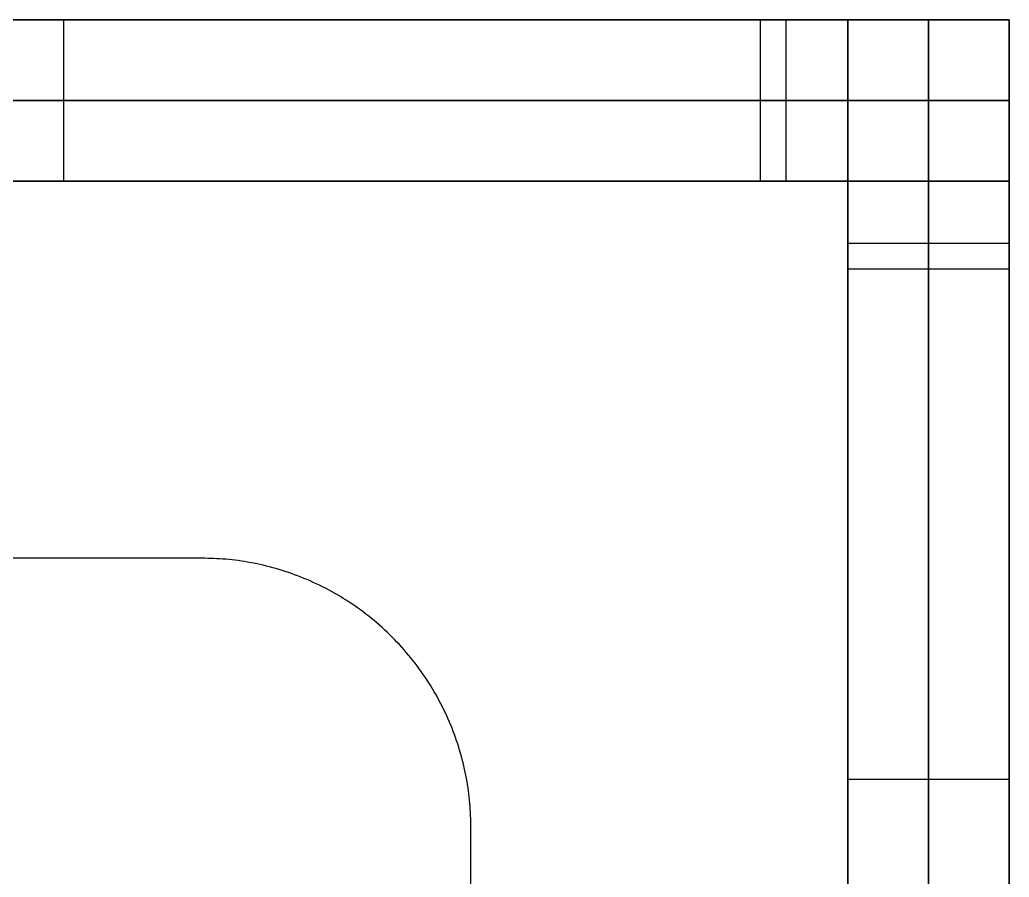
# Model space of a CAD drawing. Header units: millimetres. Extents: x -3003 to 2440, y -88 to 1748.
# Drawn here: x -2589.31 to -2552.55, y 989.01 to 1020.86 of the extents above; entities that cross this region are included whole.
import ezdxf

# ---------------------------------------------------------------- set-up
doc = ezdxf.new("R2010")
doc.units = ezdxf.units.MM
doc.header["$MEASUREMENT"] = 0
doc.layers.add('ASSEMBLY', color=7, linetype='Continuous', true_color=0x000000)

msp = doc.modelspace()

# ---------------------------------------------------------------- linework, layer by layer
at = {"layer": 'ASSEMBLY'}
for p, q in [((-2552.55, 1020.865, 321), (-3002.55, 1020.865, 321)), ((-2552.55, 1014.865, 321), (-3002.55, 1014.865, 321)), ((-2558.55, 1014.865, 321), (-2558.55, 636.865, 321)), ((-2552.55, 1014.865, 321), (-2552.55, 636.865, 321))]:
    msp.add_line(p, q, dxfattribs=at)
for points in [[(-2558.55, 1020.865, 636), (-2777.55, 1020.865, 636), (-2996.55, 1020.865, 636)], [(-2616.835, 1020.865, 6), (-2587.693, 1020.865, 6), (-2558.55, 1020.865, 6)], [(-2587.693, 1020.865, 6), (-2587.693, 1017.865, 6), (-2587.693, 1014.865, 6)], [(-2561.8, 1020.865, 60.223), (-2561.8, 1017.865, 60.223), (-2561.8, 1014.865, 60.223)], [(-2561.8, 1020.865, 123.595), (-2561.8, 1017.865, 123.595), (-2561.8, 1014.865, 123.595)], [(-2561.8, 1020.865, 174.768), (-2561.8, 1017.865, 174.768), (-2561.8, 1014.865, 174.768)], [(-2561.8, 1020.865, 238.141), (-2561.8, 1017.865, 238.141), (-2561.8, 1014.865, 238.141)], [(-2561.8, 1020.865, 289.314), (-2561.8, 1017.865, 289.314), (-2561.8, 1014.865, 289.314)], [(-2561.8, 1020.865, 352.686), (-2561.8, 1017.865, 352.686), (-2561.8, 1014.865, 352.686)], [(-2561.8, 1020.865, 403.859), (-2561.8, 1017.865, 403.859), (-2561.8, 1014.865, 403.859)], [(-2561.8, 1020.865, 467.232), (-2561.8, 1017.865, 467.232), (-2561.8, 1014.865, 467.232)], [(-2561.8, 1020.865, 518.405), (-2561.8, 1017.865, 518.405), (-2561.8, 1014.865, 518.405)], [(-2561.8, 1020.865, 581.777), (-2561.8, 1017.865, 581.777), (-2561.8, 1014.865, 581.777)], [(-2560.848, 1020.865, 57.925), (-2560.848, 1017.865, 57.925), (-2560.848, 1014.865, 57.925)], [(-2560.848, 1020.865, 62.521), (-2560.848, 1017.865, 62.521), (-2560.848, 1014.865, 62.521)], [(-2560.848, 1020.865, 121.297), (-2560.848, 1017.865, 121.297), (-2560.848, 1014.865, 121.297)], [(-2560.848, 1020.865, 125.894), (-2560.848, 1017.865, 125.894), (-2560.848, 1014.865, 125.894)], [(-2560.848, 1020.865, 172.47), (-2560.848, 1017.865, 172.47), (-2560.848, 1014.865, 172.47)], [(-2560.848, 1020.865, 177.066), (-2560.848, 1017.865, 177.066), (-2560.848, 1014.865, 177.066)], [(-2560.848, 1020.865, 350.388), (-2560.848, 1017.865, 350.388), (-2560.848, 1014.865, 350.388)], [(-2560.848, 1020.865, 354.984), (-2560.848, 1017.865, 354.984), (-2560.848, 1014.865, 354.984)], [(-2560.848, 1020.865, 579.479), (-2560.848, 1017.865, 579.479), (-2560.848, 1014.865, 579.479)], [(-2560.848, 1020.865, 584.075), (-2560.848, 1017.865, 584.075), (-2560.848, 1014.865, 584.075)], [(-2558.55, 1020.865, 6), (-2558.55, 1017.865, 6), (-2558.55, 1014.865, 6)], [(-2558.55, 1020.865, 6), (-2558.55, 1020.865, 31.486), (-2558.55, 1020.865, 56.973)], [(-2558.55, 1020.865, 56.973), (-2558.55, 1017.865, 56.973), (-2558.55, 1014.865, 56.973)], [(-2558.55, 1020.865, 63.473), (-2558.55, 1017.865, 63.473), (-2558.55, 1014.865, 63.473)], [(-2558.55, 1020.865, 63.473), (-2555.55, 1020.865, 63.473), (-2552.55, 1020.865, 63.473)], [(-2552.55, 1020.865, 120.345), (-2555.55, 1020.865, 120.345), (-2558.55, 1020.865, 120.345)], [(-2558.55, 1020.865, 120.345), (-2558.55, 1017.865, 120.345), (-2558.55, 1014.865, 120.345)], [(-2558.55, 1020.865, 126.845), (-2558.55, 1017.865, 126.845), (-2558.55, 1014.865, 126.845)], [(-2558.55, 1020.865, 126.845), (-2558.55, 1020.865, 149.182), (-2558.55, 1020.865, 171.518)], [(-2558.55, 1020.865, 171.518), (-2558.55, 1017.865, 171.518), (-2558.55, 1014.865, 171.518)], [(-2558.55, 1020.865, 178.018), (-2558.55, 1017.865, 178.018), (-2558.55, 1014.865, 178.018)], [(-2558.55, 1020.865, 178.018), (-2555.55, 1020.865, 178.018), (-2552.55, 1020.865, 178.018)], [(-2552.55, 1020.865, 234.891), (-2555.55, 1020.865, 234.891), (-2558.55, 1020.865, 234.891)], [(-2558.55, 1020.865, 234.891), (-2558.55, 1017.865, 234.891), (-2558.55, 1014.865, 234.891)], [(-2558.55, 1020.865, 241.391), (-2558.55, 1017.865, 241.391), (-2558.55, 1014.865, 241.391)], [(-2558.55, 1020.865, 241.391), (-2558.55, 1020.865, 263.727), (-2558.55, 1020.865, 286.064)], [(-2558.55, 1020.865, 286.064), (-2558.55, 1017.865, 286.064), (-2558.55, 1014.865, 286.064)], [(-2558.55, 1020.865, 292.564), (-2558.55, 1017.865, 292.564), (-2558.55, 1014.865, 292.564)], [(-2558.55, 1020.865, 292.564), (-2555.55, 1020.865, 292.564), (-2552.55, 1020.865, 292.564)], [(-2552.55, 1020.865, 349.436), (-2555.55, 1020.865, 349.436), (-2558.55, 1020.865, 349.436)], [(-2558.55, 1020.865, 349.436), (-2558.55, 1017.865, 349.436), (-2558.55, 1014.865, 349.436)], [(-2558.55, 1020.865, 355.936), (-2558.55, 1017.865, 355.936), (-2558.55, 1014.865, 355.936)], [(-2558.55, 1020.865, 355.936), (-2558.55, 1020.865, 378.273), (-2558.55, 1020.865, 400.609)], [(-2558.55, 1020.865, 400.609), (-2558.55, 1017.865, 400.609), (-2558.55, 1014.865, 400.609)], [(-2558.55, 1020.865, 407.109), (-2558.55, 1017.865, 407.109), (-2558.55, 1014.865, 407.109)], [(-2558.55, 1020.865, 407.109), (-2555.55, 1020.865, 407.109), (-2552.55, 1020.865, 407.109)], [(-2552.55, 1020.865, 463.982), (-2555.55, 1020.865, 463.982), (-2558.55, 1020.865, 463.982)], [(-2558.55, 1020.865, 463.982), (-2558.55, 1017.865, 463.982), (-2558.55, 1014.865, 463.982)], [(-2558.55, 1020.865, 470.482), (-2558.55, 1017.865, 470.482), (-2558.55, 1014.865, 470.482)], [(-2558.55, 1020.865, 470.482), (-2558.55, 1020.865, 492.818), (-2558.55, 1020.865, 515.155)], [(-2558.55, 1020.865, 515.155), (-2558.55, 1017.865, 515.155), (-2558.55, 1014.865, 515.155)], [(-2558.55, 1020.865, 521.655), (-2558.55, 1017.865, 521.655), (-2558.55, 1014.865, 521.655)], [(-2558.55, 1020.865, 521.655), (-2555.55, 1020.865, 521.655), (-2552.55, 1020.865, 521.655)], [(-2552.55, 1020.865, 578.527), (-2555.55, 1020.865, 578.527), (-2558.55, 1020.865, 578.527)], [(-2558.55, 1020.865, 578.527), (-2558.55, 1017.865, 578.527), (-2558.55, 1014.865, 578.527)], [(-2558.55, 1020.865, 585.027), (-2558.55, 1017.865, 585.027), (-2558.55, 1014.865, 585.027)], [(-2558.55, 1020.865, 585.027), (-2558.55, 1020.865, 610.514), (-2558.55, 1020.865, 636)], [(-2558.55, 1020.865, 636), (-2558.55, 1017.865, 636), (-2558.55, 1014.865, 636)], [(-2558.55, 1020.865, 31.486), (-2558.55, 1017.865, 31.486), (-2558.55, 1014.865, 31.486)], [(-2558.55, 1020.865, 149.182), (-2558.55, 1017.865, 149.182), (-2558.55, 1014.865, 149.182)], [(-2558.55, 1020.865, 263.727), (-2558.55, 1017.865, 263.727), (-2558.55, 1014.865, 263.727)], [(-2558.55, 1020.865, 378.273), (-2558.55, 1017.865, 378.273), (-2558.55, 1014.865, 378.273)], [(-2558.55, 1020.865, 492.818), (-2558.55, 1017.865, 492.818), (-2558.55, 1014.865, 492.818)], [(-2558.55, 1020.865, 610.514), (-2558.55, 1017.865, 610.514), (-2558.55, 1014.865, 610.514)], [(-2558.55, 1014.865, 578.727), (-2558.55, 1017.865, 578.727), (-2558.55, 1020.865, 578.727)], [(-2558.55, 1020.865, 578.727), (-2555.55, 1020.865, 578.727), (-2552.55, 1020.865, 578.727)], [(-2558.55, 1020.865, 578.727), (-2558.55, 1020.865, 607.364), (-2558.55, 1020.865, 636)], [(-2558.55, 1020.865, 636), (-2555.55, 1020.865, 636), (-2552.55, 1020.865, 636)], [(-2558.55, 1020.865, 636), (-2558.55, 825.865, 636), (-2558.55, 630.865, 636)], [(-2558.55, 965.151, 6), (-2558.55, 992.293, 6), (-2558.55, 1020.865, 6)], [(-2558.55, 1020.865, 6), (-2555.55, 1020.865, 6), (-2552.55, 1020.865, 6)], [(-2558.55, 1020.865, 6), (-2558.55, 1020.865, 34.636), (-2558.55, 1020.865, 63.273)], [(-2558.55, 1020.865, 63.273), (-2555.55, 1020.865, 63.273), (-2552.55, 1020.865, 63.273)], [(-2558.55, 1020.865, 63.273), (-2558.55, 1017.865, 63.273), (-2558.55, 1014.865, 63.273)], [(-2558.55, 1014.865, 120.545), (-2558.55, 1017.865, 120.545), (-2558.55, 1020.865, 120.545)], [(-2558.55, 1020.865, 120.545), (-2555.55, 1020.865, 120.545), (-2552.55, 1020.865, 120.545)], [(-2558.55, 1020.865, 120.545), (-2558.55, 1020.865, 149.182), (-2558.55, 1020.865, 177.818)], [(-2558.55, 1020.865, 177.818), (-2555.55, 1020.865, 177.818), (-2552.55, 1020.865, 177.818)], [(-2558.55, 1020.865, 177.818), (-2558.55, 1017.865, 177.818), (-2558.55, 1014.865, 177.818)], [(-2558.55, 1014.865, 235.091), (-2558.55, 1017.865, 235.091), (-2558.55, 1020.865, 235.091)], [(-2558.55, 1020.865, 235.091), (-2555.55, 1020.865, 235.091), (-2552.55, 1020.865, 235.091)], [(-2558.55, 1020.865, 235.091), (-2558.55, 1020.865, 263.727), (-2558.55, 1020.865, 292.364)], [(-2558.55, 1020.865, 292.364), (-2555.55, 1020.865, 292.364), (-2552.55, 1020.865, 292.364)], [(-2558.55, 1020.865, 292.364), (-2558.55, 1017.865, 292.364), (-2558.55, 1014.865, 292.364)], [(-2558.55, 1014.865, 349.636), (-2558.55, 1017.865, 349.636), (-2558.55, 1020.865, 349.636)], [(-2558.55, 1020.865, 349.636), (-2555.55, 1020.865, 349.636), (-2552.55, 1020.865, 349.636)], [(-2558.55, 1020.865, 349.636), (-2558.55, 1020.865, 378.273), (-2558.55, 1020.865, 406.909)], [(-2558.55, 1020.865, 406.909), (-2555.55, 1020.865, 406.909), (-2552.55, 1020.865, 406.909)], [(-2558.55, 1020.865, 406.909), (-2558.55, 1017.865, 406.909), (-2558.55, 1014.865, 406.909)], [(-2558.55, 1014.865, 464.182), (-2558.55, 1017.865, 464.182), (-2558.55, 1020.865, 464.182)], [(-2558.55, 1020.865, 464.182), (-2555.55, 1020.865, 464.182), (-2552.55, 1020.865, 464.182)], [(-2558.55, 1020.865, 464.182), (-2558.55, 1020.865, 492.818), (-2558.55, 1020.865, 521.455)], [(-2558.55, 1020.865, 521.455), (-2555.55, 1020.865, 521.455), (-2552.55, 1020.865, 521.455)], [(-2558.55, 1020.865, 521.455), (-2558.55, 1017.865, 521.455), (-2558.55, 1014.865, 521.455)], [(-2558.55, 1020.865, 607.364), (-2555.55, 1020.865, 607.364), (-2552.55, 1020.865, 607.364)], [(-2558.55, 1020.865, 34.636), (-2555.55, 1020.865, 34.636), (-2552.55, 1020.865, 34.636)], [(-2558.55, 1020.865, 149.182), (-2555.55, 1020.865, 149.182), (-2552.55, 1020.865, 149.182)], [(-2558.55, 1020.865, 263.727), (-2555.55, 1020.865, 263.727), (-2552.55, 1020.865, 263.727)], [(-2558.55, 1020.865, 378.273), (-2555.55, 1020.865, 378.273), (-2552.55, 1020.865, 378.273)], [(-2558.55, 1020.865, 492.818), (-2555.55, 1020.865, 492.818), (-2552.55, 1020.865, 492.818)], [(-2555.55, 1020.865, 63.473), (-2555.55, 1017.865, 63.473), (-2555.55, 1014.865, 63.473)], [(-2555.55, 1020.865, 120.345), (-2555.55, 1017.865, 120.345), (-2555.55, 1014.865, 120.345)], [(-2555.55, 1020.865, 178.018), (-2555.55, 1017.865, 178.018), (-2555.55, 1014.865, 178.018)], [(-2555.55, 1020.865, 234.891), (-2555.55, 1017.865, 234.891), (-2555.55, 1014.865, 234.891)], [(-2555.55, 1020.865, 292.564), (-2555.55, 1017.865, 292.564), (-2555.55, 1014.865, 292.564)], [(-2555.55, 1020.865, 349.436), (-2555.55, 1017.865, 349.436), (-2555.55, 1014.865, 349.436)], [(-2555.55, 1020.865, 407.109), (-2555.55, 1017.865, 407.109), (-2555.55, 1014.865, 407.109)], [(-2555.55, 1020.865, 463.982), (-2555.55, 1017.865, 463.982), (-2555.55, 1014.865, 463.982)], [(-2555.55, 1020.865, 521.655), (-2555.55, 1017.865, 521.655), (-2555.55, 1014.865, 521.655)], [(-2555.55, 1020.865, 578.527), (-2555.55, 1017.865, 578.527), (-2555.55, 1014.865, 578.527)], [(-2555.55, 1014.865, 578.727), (-2555.55, 1017.865, 578.727), (-2555.55, 1020.865, 578.727)], [(-2555.55, 1020.865, 578.727), (-2555.55, 1020.865, 607.364), (-2555.55, 1020.865, 636)], [(-2555.55, 1020.865, 636), (-2555.55, 825.865, 636), (-2555.55, 630.865, 636)], [(-2555.55, 965.151, 6), (-2555.55, 992.293, 6), (-2555.55, 1020.865, 6)], [(-2555.55, 1020.865, 6), (-2555.55, 1020.865, 34.636), (-2555.55, 1020.865, 63.273)], [(-2555.55, 1020.865, 63.273), (-2555.55, 1017.865, 63.273), (-2555.55, 1014.865, 63.273)], [(-2555.55, 1014.865, 120.545), (-2555.55, 1017.865, 120.545), (-2555.55, 1020.865, 120.545)], [(-2555.55, 1020.865, 120.545), (-2555.55, 1020.865, 149.182), (-2555.55, 1020.865, 177.818)], [(-2555.55, 1020.865, 177.818), (-2555.55, 1017.865, 177.818), (-2555.55, 1014.865, 177.818)], [(-2555.55, 1014.865, 235.091), (-2555.55, 1017.865, 235.091), (-2555.55, 1020.865, 235.091)], [(-2555.55, 1020.865, 235.091), (-2555.55, 1020.865, 263.727), (-2555.55, 1020.865, 292.364)], [(-2555.55, 1020.865, 292.364), (-2555.55, 1017.865, 292.364), (-2555.55, 1014.865, 292.364)], [(-2555.55, 1014.865, 349.636), (-2555.55, 1017.865, 349.636), (-2555.55, 1020.865, 349.636)], [(-2555.55, 1020.865, 349.636), (-2555.55, 1020.865, 378.273), (-2555.55, 1020.865, 406.909)], [(-2555.55, 1020.865, 406.909), (-2555.55, 1017.865, 406.909), (-2555.55, 1014.865, 406.909)], [(-2555.55, 1014.865, 464.182), (-2555.55, 1017.865, 464.182), (-2555.55, 1020.865, 464.182)], [(-2555.55, 1020.865, 464.182), (-2555.55, 1020.865, 492.818), (-2555.55, 1020.865, 521.455)], [(-2555.55, 1020.865, 521.455), (-2555.55, 1017.865, 521.455), (-2555.55, 1014.865, 521.455)], [(-2552.55, 1020.865, 63.473), (-2552.55, 1017.865, 63.473), (-2552.55, 1014.865, 63.473)], [(-2552.55, 1020.865, 63.473), (-2552.55, 1020.865, 91.909), (-2552.55, 1020.865, 120.345)], [(-2552.55, 1020.865, 120.345), (-2552.55, 1017.865, 120.345), (-2552.55, 1014.865, 120.345)], [(-2552.55, 1020.865, 178.018), (-2552.55, 1017.865, 178.018), (-2552.55, 1014.865, 178.018)], [(-2552.55, 1020.865, 178.018), (-2552.55, 1020.865, 206.455), (-2552.55, 1020.865, 234.891)], [(-2552.55, 1020.865, 234.891), (-2552.55, 1017.865, 234.891), (-2552.55, 1014.865, 234.891)], [(-2552.55, 1020.865, 292.564), (-2552.55, 1017.865, 292.564), (-2552.55, 1014.865, 292.564)], [(-2552.55, 1020.865, 292.564), (-2552.55, 1020.865, 321), (-2552.55, 1020.865, 349.436)], [(-2552.55, 1020.865, 349.436), (-2552.55, 1017.865, 349.436), (-2552.55, 1014.865, 349.436)], [(-2552.55, 1020.865, 407.109), (-2552.55, 1017.865, 407.109), (-2552.55, 1014.865, 407.109)], [(-2552.55, 1020.865, 407.109), (-2552.55, 1020.865, 435.545), (-2552.55, 1020.865, 463.982)], [(-2552.55, 1020.865, 463.982), (-2552.55, 1017.865, 463.982), (-2552.55, 1014.865, 463.982)], [(-2552.55, 1020.865, 521.655), (-2552.55, 1017.865, 521.655), (-2552.55, 1014.865, 521.655)], [(-2552.55, 1020.865, 521.655), (-2552.55, 1020.865, 550.091), (-2552.55, 1020.865, 578.527)], [(-2552.55, 1020.865, 578.527), (-2552.55, 1017.865, 578.527), (-2552.55, 1014.865, 578.527)], [(-2552.55, 1020.865, 91.909), (-2552.55, 1017.865, 91.909), (-2552.55, 1014.865, 91.909)], [(-2552.55, 1020.865, 206.455), (-2552.55, 1017.865, 206.455), (-2552.55, 1014.865, 206.455)], [(-2552.55, 1020.865, 321), (-2552.55, 1017.865, 321), (-2552.55, 1014.865, 321)], [(-2552.55, 1020.865, 435.545), (-2552.55, 1017.865, 435.545), (-2552.55, 1014.865, 435.545)], [(-2552.55, 1020.865, 550.091), (-2552.55, 1017.865, 550.091), (-2552.55, 1014.865, 550.091)], [(-2552.55, 1014.865, 578.727), (-2552.55, 1017.865, 578.727), (-2552.55, 1020.865, 578.727)], [(-2552.55, 1020.865, 578.727), (-2552.55, 1020.865, 607.364), (-2552.55, 1020.865, 636)], [(-2552.55, 1020.865, 636), (-2552.55, 825.865, 636), (-2552.55, 630.865, 636)], [(-2552.55, 965.151, 6), (-2552.55, 992.293, 6), (-2552.55, 1020.865, 6)], [(-2552.55, 1020.865, 6), (-2552.55, 1020.865, 34.636), (-2552.55, 1020.865, 63.273)], [(-2552.55, 1020.865, 63.273), (-2552.55, 1017.865, 63.273), (-2552.55, 1014.865, 63.273)], [(-2552.55, 1014.865, 120.545), (-2552.55, 1017.865, 120.545), (-2552.55, 1020.865, 120.545)], [(-2552.55, 1020.865, 120.545), (-2552.55, 1020.865, 149.182), (-2552.55, 1020.865, 177.818)], [(-2552.55, 1020.865, 177.818), (-2552.55, 1017.865, 177.818), (-2552.55, 1014.865, 177.818)], [(-2552.55, 1014.865, 235.091), (-2552.55, 1017.865, 235.091), (-2552.55, 1020.865, 235.091)], [(-2552.55, 1020.865, 235.091), (-2552.55, 1020.865, 263.727), (-2552.55, 1020.865, 292.364)], [(-2552.55, 1020.865, 292.364), (-2552.55, 1017.865, 292.364), (-2552.55, 1014.865, 292.364)], [(-2552.55, 1014.865, 349.636), (-2552.55, 1017.865, 349.636), (-2552.55, 1020.865, 349.636)], [(-2552.55, 1020.865, 349.636), (-2552.55, 1020.865, 378.273), (-2552.55, 1020.865, 406.909)], [(-2552.55, 1020.865, 406.909), (-2552.55, 1017.865, 406.909), (-2552.55, 1014.865, 406.909)], [(-2552.55, 1014.865, 464.182), (-2552.55, 1017.865, 464.182), (-2552.55, 1020.865, 464.182)], [(-2552.55, 1020.865, 464.182), (-2552.55, 1020.865, 492.818), (-2552.55, 1020.865, 521.455)], [(-2552.55, 1020.865, 521.455), (-2552.55, 1017.865, 521.455), (-2552.55, 1014.865, 521.455)], [(-2558.55, 1017.865, 636), (-2777.55, 1017.865, 636), (-2996.55, 1017.865, 636)], [(-2616.835, 1017.865, 6), (-2587.693, 1017.865, 6), (-2558.55, 1017.865, 6)], [(-2558.55, 1017.865, 6), (-2558.55, 1017.865, 31.486), (-2558.55, 1017.865, 56.973)], [(-2558.55, 1017.865, 63.473), (-2555.55, 1017.865, 63.473), (-2552.55, 1017.865, 63.473)], [(-2552.55, 1017.865, 120.345), (-2555.55, 1017.865, 120.345), (-2558.55, 1017.865, 120.345)], [(-2558.55, 1017.865, 126.845), (-2558.55, 1017.865, 149.182), (-2558.55, 1017.865, 171.518)], [(-2558.55, 1017.865, 178.018), (-2555.55, 1017.865, 178.018), (-2552.55, 1017.865, 178.018)], [(-2552.55, 1017.865, 234.891), (-2555.55, 1017.865, 234.891), (-2558.55, 1017.865, 234.891)], [(-2558.55, 1017.865, 241.391), (-2558.55, 1017.865, 263.727), (-2558.55, 1017.865, 286.064)], [(-2558.55, 1017.865, 292.564), (-2555.55, 1017.865, 292.564), (-2552.55, 1017.865, 292.564)], [(-2552.55, 1017.865, 349.436), (-2555.55, 1017.865, 349.436), (-2558.55, 1017.865, 349.436)], [(-2558.55, 1017.865, 355.936), (-2558.55, 1017.865, 378.273), (-2558.55, 1017.865, 400.609)], [(-2558.55, 1017.865, 407.109), (-2555.55, 1017.865, 407.109), (-2552.55, 1017.865, 407.109)], [(-2552.55, 1017.865, 463.982), (-2555.55, 1017.865, 463.982), (-2558.55, 1017.865, 463.982)], [(-2558.55, 1017.865, 470.482), (-2558.55, 1017.865, 492.818), (-2558.55, 1017.865, 515.155)], [(-2558.55, 1017.865, 521.655), (-2555.55, 1017.865, 521.655), (-2552.55, 1017.865, 521.655)], [(-2552.55, 1017.865, 578.527), (-2555.55, 1017.865, 578.527), (-2558.55, 1017.865, 578.527)], [(-2558.55, 1017.865, 585.027), (-2558.55, 1017.865, 610.514), (-2558.55, 1017.865, 636)], [(-2558.55, 1017.865, 578.727), (-2555.55, 1017.865, 578.727), (-2552.55, 1017.865, 578.727)], [(-2558.55, 1017.865, 63.273), (-2555.55, 1017.865, 63.273), (-2552.55, 1017.865, 63.273)], [(-2558.55, 1017.865, 120.545), (-2555.55, 1017.865, 120.545), (-2552.55, 1017.865, 120.545)], [(-2558.55, 1017.865, 177.818), (-2555.55, 1017.865, 177.818), (-2552.55, 1017.865, 177.818)], [(-2558.55, 1017.865, 235.091), (-2555.55, 1017.865, 235.091), (-2552.55, 1017.865, 235.091)], [(-2558.55, 1017.865, 292.364), (-2555.55, 1017.865, 292.364), (-2552.55, 1017.865, 292.364)], [(-2558.55, 1017.865, 349.636), (-2555.55, 1017.865, 349.636), (-2552.55, 1017.865, 349.636)], [(-2558.55, 1017.865, 406.909), (-2555.55, 1017.865, 406.909), (-2552.55, 1017.865, 406.909)], [(-2558.55, 1017.865, 464.182), (-2555.55, 1017.865, 464.182), (-2552.55, 1017.865, 464.182)], [(-2558.55, 1017.865, 521.455), (-2555.55, 1017.865, 521.455), (-2552.55, 1017.865, 521.455)], [(-2552.55, 1017.865, 63.473), (-2552.55, 1017.865, 91.909), (-2552.55, 1017.865, 120.345)], [(-2552.55, 1017.865, 178.018), (-2552.55, 1017.865, 206.455), (-2552.55, 1017.865, 234.891)], [(-2552.55, 1017.865, 292.564), (-2552.55, 1017.865, 321), (-2552.55, 1017.865, 349.436)], [(-2552.55, 1017.865, 407.109), (-2552.55, 1017.865, 435.545), (-2552.55, 1017.865, 463.982)], [(-2552.55, 1017.865, 521.655), (-2552.55, 1017.865, 550.091), (-2552.55, 1017.865, 578.527)], [(-2558.55, 1014.865, 636), (-2777.55, 1014.865, 636), (-2996.55, 1014.865, 636)], [(-2616.835, 1014.865, 6), (-2587.693, 1014.865, 6), (-2558.55, 1014.865, 6)], [(-2558.55, 1014.865, 6), (-2584.543, 1014.865, 6), (-2610.535, 1014.865, 6)], [(-2558.55, 1014.865, 12), (-2584.543, 1014.865, 12), (-2610.535, 1014.865, 12)], [(-2558.55, 1014.865, 9), (-2584.543, 1014.865, 9), (-2610.535, 1014.865, 9)], [(-2584.543, 1014.865, 6), (-2584.543, 1014.865, 9), (-2584.543, 1014.865, 12)], [(-2558.55, 1014.865, 6), (-2558.55, 1014.865, 31.486), (-2558.55, 1014.865, 56.973)], [(-2558.55, 1014.865, 63.473), (-2555.55, 1014.865, 63.473), (-2552.55, 1014.865, 63.473)], [(-2552.55, 1014.865, 120.345), (-2555.55, 1014.865, 120.345), (-2558.55, 1014.865, 120.345)], [(-2558.55, 1014.865, 126.845), (-2558.55, 1014.865, 149.182), (-2558.55, 1014.865, 171.518)], [(-2558.55, 1014.865, 178.018), (-2555.55, 1014.865, 178.018), (-2552.55, 1014.865, 178.018)], [(-2552.55, 1014.865, 234.891), (-2555.55, 1014.865, 234.891), (-2558.55, 1014.865, 234.891)], [(-2558.55, 1014.865, 241.391), (-2558.55, 1014.865, 263.727), (-2558.55, 1014.865, 286.064)], [(-2558.55, 1014.865, 292.564), (-2555.55, 1014.865, 292.564), (-2552.55, 1014.865, 292.564)], [(-2552.55, 1014.865, 349.436), (-2555.55, 1014.865, 349.436), (-2558.55, 1014.865, 349.436)], [(-2558.55, 1014.865, 355.936), (-2558.55, 1014.865, 378.273), (-2558.55, 1014.865, 400.609)], [(-2558.55, 1014.865, 407.109), (-2555.55, 1014.865, 407.109), (-2552.55, 1014.865, 407.109)], [(-2552.55, 1014.865, 463.982), (-2555.55, 1014.865, 463.982), (-2558.55, 1014.865, 463.982)], [(-2558.55, 1014.865, 470.482), (-2558.55, 1014.865, 492.818), (-2558.55, 1014.865, 515.155)], [(-2558.55, 1014.865, 521.655), (-2555.55, 1014.865, 521.655), (-2552.55, 1014.865, 521.655)], [(-2552.55, 1014.865, 578.527), (-2555.55, 1014.865, 578.527), (-2558.55, 1014.865, 578.527)], [(-2558.55, 1014.865, 585.027), (-2558.55, 1014.865, 610.514), (-2558.55, 1014.865, 636)], [(-2558.55, 971.451, 6), (-2558.55, 994.072, 6), (-2558.55, 1014.865, 6)], [(-2558.55, 1014.865, 6), (-2558.55, 1014.865, 9), (-2558.55, 1014.865, 12)], [(-2558.55, 971.451, 12), (-2558.55, 994.072, 12), (-2558.55, 1014.865, 12)], [(-2558.55, 971.451, 9), (-2558.55, 994.072, 9), (-2558.55, 1014.865, 9)], [(-2558.55, 1014.865, 527.955), (-2558.55, 1014.865, 550.091), (-2558.55, 1014.865, 572.227)], [(-2558.55, 1014.865, 572.227), (-2555.55, 1014.865, 572.227), (-2552.55, 1014.865, 572.227)], [(-2558.55, 1014.865, 527.955), (-2555.55, 1014.865, 527.955), (-2552.55, 1014.865, 527.955)], [(-2558.55, 1014.865, 578.727), (-2555.55, 1014.865, 578.727), (-2552.55, 1014.865, 578.727)], [(-2558.55, 1014.865, 63.273), (-2555.55, 1014.865, 63.273), (-2552.55, 1014.865, 63.273)], [(-2558.55, 1014.865, 69.773), (-2555.55, 1014.865, 69.773), (-2552.55, 1014.865, 69.773)], [(-2558.55, 1014.865, 69.773), (-2558.55, 1014.865, 91.909), (-2558.55, 1014.865, 114.045)], [(-2558.55, 1014.865, 114.045), (-2555.55, 1014.865, 114.045), (-2552.55, 1014.865, 114.045)], [(-2558.55, 1014.865, 120.545), (-2555.55, 1014.865, 120.545), (-2552.55, 1014.865, 120.545)], [(-2558.55, 1014.865, 177.818), (-2555.55, 1014.865, 177.818), (-2552.55, 1014.865, 177.818)], [(-2558.55, 1014.865, 184.318), (-2555.55, 1014.865, 184.318), (-2552.55, 1014.865, 184.318)], [(-2558.55, 1014.865, 184.318), (-2558.55, 1014.865, 206.455), (-2558.55, 1014.865, 228.591)], [(-2558.55, 1014.865, 228.591), (-2555.55, 1014.865, 228.591), (-2552.55, 1014.865, 228.591)], [(-2558.55, 1014.865, 235.091), (-2555.55, 1014.865, 235.091), (-2552.55, 1014.865, 235.091)], [(-2558.55, 1014.865, 292.364), (-2555.55, 1014.865, 292.364), (-2552.55, 1014.865, 292.364)], [(-2558.55, 1014.865, 298.864), (-2555.55, 1014.865, 298.864), (-2552.55, 1014.865, 298.864)], [(-2558.55, 1014.865, 298.864), (-2558.55, 1014.865, 321), (-2558.55, 1014.865, 343.136)], [(-2558.55, 1014.865, 343.136), (-2555.55, 1014.865, 343.136), (-2552.55, 1014.865, 343.136)], [(-2558.55, 1014.865, 349.636), (-2555.55, 1014.865, 349.636), (-2552.55, 1014.865, 349.636)], [(-2558.55, 1014.865, 406.909), (-2555.55, 1014.865, 406.909), (-2552.55, 1014.865, 406.909)], [(-2558.55, 1014.865, 413.409), (-2555.55, 1014.865, 413.409), (-2552.55, 1014.865, 413.409)], [(-2558.55, 1014.865, 413.409), (-2558.55, 1014.865, 435.545), (-2558.55, 1014.865, 457.682)], [(-2558.55, 1014.865, 457.682), (-2555.55, 1014.865, 457.682), (-2552.55, 1014.865, 457.682)], [(-2558.55, 1014.865, 464.182), (-2555.55, 1014.865, 464.182), (-2552.55, 1014.865, 464.182)], [(-2558.55, 1014.865, 521.455), (-2555.55, 1014.865, 521.455), (-2552.55, 1014.865, 521.455)], [(-2558.55, 1014.865, 550.091), (-2555.55, 1014.865, 550.091), (-2552.55, 1014.865, 550.091)], [(-2558.55, 1014.865, 91.909), (-2555.55, 1014.865, 91.909), (-2552.55, 1014.865, 91.909)], [(-2558.55, 1014.865, 206.455), (-2555.55, 1014.865, 206.455), (-2552.55, 1014.865, 206.455)], [(-2558.55, 1014.865, 321), (-2555.55, 1014.865, 321), (-2552.55, 1014.865, 321)], [(-2558.55, 1014.865, 435.545), (-2555.55, 1014.865, 435.545), (-2552.55, 1014.865, 435.545)], [(-2555.55, 1014.865, 527.955), (-2555.55, 1014.865, 550.091), (-2555.55, 1014.865, 572.227)], [(-2555.55, 1014.865, 69.773), (-2555.55, 1014.865, 91.909), (-2555.55, 1014.865, 114.045)], [(-2555.55, 1014.865, 184.318), (-2555.55, 1014.865, 206.455), (-2555.55, 1014.865, 228.591)], [(-2555.55, 1014.865, 298.864), (-2555.55, 1014.865, 321), (-2555.55, 1014.865, 343.136)], [(-2555.55, 1014.865, 413.409), (-2555.55, 1014.865, 435.545), (-2555.55, 1014.865, 457.682)], [(-2552.55, 1014.865, 63.473), (-2552.55, 1014.865, 91.909), (-2552.55, 1014.865, 120.345)], [(-2552.55, 1014.865, 178.018), (-2552.55, 1014.865, 206.455), (-2552.55, 1014.865, 234.891)], [(-2552.55, 1014.865, 292.564), (-2552.55, 1014.865, 321), (-2552.55, 1014.865, 349.436)], [(-2552.55, 1014.865, 407.109), (-2552.55, 1014.865, 435.545), (-2552.55, 1014.865, 463.982)], [(-2552.55, 1014.865, 521.655), (-2552.55, 1014.865, 550.091), (-2552.55, 1014.865, 578.527)], [(-2552.55, 1014.865, 527.955), (-2552.55, 1014.865, 550.091), (-2552.55, 1014.865, 572.227)], [(-2552.55, 1014.865, 69.773), (-2552.55, 1014.865, 91.909), (-2552.55, 1014.865, 114.045)], [(-2552.55, 1014.865, 184.318), (-2552.55, 1014.865, 206.455), (-2552.55, 1014.865, 228.591)], [(-2552.55, 1014.865, 298.864), (-2552.55, 1014.865, 321), (-2552.55, 1014.865, 343.136)], [(-2552.55, 1014.865, 413.409), (-2552.55, 1014.865, 435.545), (-2552.55, 1014.865, 457.682)], [(-2558.55, 1012.567, 64.225), (-2555.55, 1012.567, 64.225), (-2552.55, 1012.567, 64.225)], [(-2558.55, 1012.567, 68.821), (-2555.55, 1012.567, 68.821), (-2552.55, 1012.567, 68.821)], [(-2558.55, 1012.567, 178.77), (-2555.55, 1012.567, 178.77), (-2552.55, 1012.567, 178.77)], [(-2558.55, 1012.567, 183.366), (-2555.55, 1012.567, 183.366), (-2552.55, 1012.567, 183.366)], [(-2558.55, 1012.567, 407.861), (-2555.55, 1012.567, 407.861), (-2552.55, 1012.567, 407.861)], [(-2558.55, 1012.567, 412.457), (-2555.55, 1012.567, 412.457), (-2552.55, 1012.567, 412.457)], [(-2558.55, 1011.615, 575.477), (-2555.55, 1011.615, 575.477), (-2552.55, 1011.615, 575.477)], [(-2558.55, 1011.615, 66.523), (-2555.55, 1011.615, 66.523), (-2552.55, 1011.615, 66.523)], [(-2558.55, 1011.615, 117.295), (-2555.55, 1011.615, 117.295), (-2552.55, 1011.615, 117.295)], [(-2558.55, 1011.615, 181.068), (-2555.55, 1011.615, 181.068), (-2552.55, 1011.615, 181.068)], [(-2558.55, 1011.615, 231.841), (-2555.55, 1011.615, 231.841), (-2552.55, 1011.615, 231.841)], [(-2558.55, 1011.615, 295.614), (-2555.55, 1011.615, 295.614), (-2552.55, 1011.615, 295.614)], [(-2558.55, 1011.615, 346.386), (-2555.55, 1011.615, 346.386), (-2552.55, 1011.615, 346.386)], [(-2558.55, 1011.615, 410.159), (-2555.55, 1011.615, 410.159), (-2552.55, 1011.615, 410.159)], [(-2558.55, 1011.615, 460.932), (-2555.55, 1011.615, 460.932), (-2552.55, 1011.615, 460.932)], [(-2558.55, 1011.615, 524.705), (-2555.55, 1011.615, 524.705), (-2552.55, 1011.615, 524.705)], [(-2582.55, 1000.865), (-2627.55, 1000.865), (-2672.55, 1000.865)], [(-2582.55, 1000.865, 6), (-2627.55, 1000.865, 6), (-2672.55, 1000.865, 6)], [(-2582.55, 1000.865, 3), (-2627.55, 1000.865, 3), (-2672.55, 1000.865, 3)], [(-2582.55, 1000.865), (-2582.55, 1000.865, 3), (-2582.55, 1000.865, 6)], [(-2575.479, 997.936), (-2575.479, 997.936, 3), (-2575.479, 997.936, 6)], [(-2558.55, 993.615, 6), (-2558.55, 993.615, 9), (-2558.55, 993.615, 12)], [(-2558.55, 992.651, 6), (-2555.55, 992.651, 6), (-2552.55, 992.651, 6)], [(-2572.55, 920.865), (-2572.55, 955.865), (-2572.55, 990.865)], [(-2572.55, 990.865), (-2572.55, 990.865, 3), (-2572.55, 990.865, 6)], [(-2572.55, 920.865, 6), (-2572.55, 955.865, 6), (-2572.55, 990.865, 6)], [(-2572.55, 920.865, 3), (-2572.55, 955.865, 3), (-2572.55, 990.865, 3)]]:
    msp.add_open_spline(points, degree=2, dxfattribs=at)
for points, weights, knots in [([(-2558.55, 1020.865, 56.973), (-2559.896, 1020.865, 56.973), (-2560.848, 1020.865, 57.925), (-2561.8, 1020.865, 58.877), (-2561.8, 1020.865, 60.223), (-2561.8, 1020.865, 61.569), (-2560.848, 1020.865, 62.521), (-2559.896, 1020.865, 63.473), (-2558.55, 1020.865, 63.473)], [1, 0.923879510213, 1, 0.923879510213, 1, 0.923879510213, 1, 0.923879510213, 1], [-568.958939, -568.958939, -568.958939, -566.406395, -566.406395, -563.85385, -563.85385, -561.301306, -561.301306, -558.748761, -558.748761, -558.748761]), ([(-2558.55, 1020.865, 120.345), (-2559.896, 1020.865, 120.345), (-2560.848, 1020.865, 121.297), (-2561.8, 1020.865, 122.249), (-2561.8, 1020.865, 123.595), (-2561.8, 1020.865, 124.942), (-2560.848, 1020.865, 125.894), (-2559.896, 1020.865, 126.845), (-2558.55, 1020.865, 126.845)], [1, 0.923879501293, 1, 0.923879501293, 1, 0.923879501293, 1, 0.923879501293, 1], [-555.748761, -555.748761, -555.748761, -553.196217, -553.196217, -550.643672, -550.643672, -548.091128, -548.091128, -545.538583, -545.538583, -545.538583]), ([(-2558.55, 1020.865, 171.518), (-2559.896, 1020.865, 171.518), (-2560.848, 1020.865, 172.47), (-2561.8, 1020.865, 173.422), (-2561.8, 1020.865, 174.768), (-2561.8, 1020.865, 176.114), (-2560.848, 1020.865, 177.066), (-2559.896, 1020.865, 178.018), (-2558.55, 1020.865, 178.018)], [1, 0.923879517922, 1, 0.923879517922, 1, 0.923879517922, 1, 0.923879517922, 1], [-544.765567, -544.765567, -544.765567, -542.213023, -542.213023, -539.660479, -539.660479, -537.107934, -537.107934, -534.55539, -534.55539, -534.55539]), ([(-2558.55, 1020.865, 234.891), (-2561.8, 1020.865, 234.891), (-2561.8, 1020.865, 238.141), (-2561.8, 1020.865, 241.391), (-2558.55, 1020.865, 241.391)], [1, 0.707106781187, 1, 0.707106781187, 1], [-531.55539, -531.55539, -531.55539, -526.450302, -526.450302, -521.345214, -521.345214, -521.345214]), ([(-2558.55, 1020.865, 286.064), (-2561.8, 1020.865, 286.064), (-2561.8, 1020.865, 289.314), (-2561.8, 1020.865, 292.564), (-2558.55, 1020.865, 292.564)], [1, 0.707106781187, 1, 0.707106781187, 1], [-520.572198, -520.572198, -520.572198, -515.46711, -515.46711, -510.362022, -510.362022, -510.362022]), ([(-2558.55, 1020.865, 349.436), (-2559.896, 1020.865, 349.436), (-2560.848, 1020.865, 350.388), (-2561.8, 1020.865, 351.34), (-2561.8, 1020.865, 352.686), (-2561.8, 1020.865, 354.033), (-2560.848, 1020.865, 354.984), (-2559.896, 1020.865, 355.936), (-2558.55, 1020.865, 355.936)], [1, 0.923879524358, 1, 0.923879524358, 1, 0.923879524358, 1, 0.923879524358, 1], [-507.362022, -507.362022, -507.362022, -504.809478, -504.809478, -502.256934, -502.256934, -499.70439, -499.70439, -497.151845, -497.151845, -497.151845]), ([(-2558.55, 1020.865, 400.609), (-2561.8, 1020.865, 400.609), (-2561.8, 1020.865, 403.859), (-2561.8, 1020.865, 407.109), (-2558.55, 1020.865, 407.109)], [1, 0.707106781187, 1, 0.707106781187, 1], [-496.37883, -496.37883, -496.37883, -491.273741, -491.273741, -486.168653, -486.168653, -486.168653]), ([(-2558.55, 1020.865, 463.982), (-2561.8, 1020.865, 463.982), (-2561.8, 1020.865, 467.232), (-2561.8, 1020.865, 470.482), (-2558.55, 1020.865, 470.482)], [1, 0.707106781187, 1, 0.707106781187, 1], [-483.168653, -483.168653, -483.168653, -478.063565, -478.063565, -472.958477, -472.958477, -472.958477]), ([(-2558.55, 1020.865, 515.155), (-2561.8, 1020.865, 515.155), (-2561.8, 1020.865, 518.405), (-2561.8, 1020.865, 521.655), (-2558.55, 1020.865, 521.655)], [1, 0.707106781187, 1, 0.707106781187, 1], [-472.185461, -472.185461, -472.185461, -467.080373, -467.080373, -461.975285, -461.975285, -461.975285]), ([(-2558.55, 1020.865, 578.527), (-2559.896, 1020.865, 578.527), (-2560.848, 1020.865, 579.479), (-2561.8, 1020.865, 580.431), (-2561.8, 1020.865, 581.777), (-2561.8, 1020.865, 583.123), (-2560.848, 1020.865, 584.075), (-2559.896, 1020.865, 585.027), (-2558.55, 1020.865, 585.027)], [1, 0.923879507612, 1, 0.923879507612, 1, 0.923879507612, 1, 0.923879507612, 1], [-458.975285, -458.975285, -458.975285, -456.422741, -456.422741, -453.870196, -453.870196, -451.317652, -451.317652, -448.765107, -448.765107, -448.765107]), ([(-2558.55, 1017.865, 56.973), (-2559.896, 1017.865, 56.973), (-2560.848, 1017.865, 57.925), (-2561.8, 1017.865, 58.877), (-2561.8, 1017.865, 60.223), (-2561.8, 1017.865, 61.569), (-2560.848, 1017.865, 62.521), (-2559.896, 1017.865, 63.473), (-2558.55, 1017.865, 63.473)], [1, 0.923879510213, 1, 0.923879510213, 1, 0.923879510213, 1, 0.923879510213, 1], [-568.958939, -568.958939, -568.958939, -566.406395, -566.406395, -563.85385, -563.85385, -561.301306, -561.301306, -558.748761, -558.748761, -558.748761]), ([(-2558.55, 1017.865, 120.345), (-2559.896, 1017.865, 120.345), (-2560.848, 1017.865, 121.297), (-2561.8, 1017.865, 122.249), (-2561.8, 1017.865, 123.595), (-2561.8, 1017.865, 124.942), (-2560.848, 1017.865, 125.894), (-2559.896, 1017.865, 126.845), (-2558.55, 1017.865, 126.845)], [1, 0.923879501293, 1, 0.923879501293, 1, 0.923879501293, 1, 0.923879501293, 1], [-555.748761, -555.748761, -555.748761, -553.196217, -553.196217, -550.643672, -550.643672, -548.091128, -548.091128, -545.538583, -545.538583, -545.538583]), ([(-2558.55, 1017.865, 171.518), (-2559.896, 1017.865, 171.518), (-2560.848, 1017.865, 172.47), (-2561.8, 1017.865, 173.422), (-2561.8, 1017.865, 174.768), (-2561.8, 1017.865, 176.114), (-2560.848, 1017.865, 177.066), (-2559.896, 1017.865, 178.018), (-2558.55, 1017.865, 178.018)], [1, 0.923879517922, 1, 0.923879517922, 1, 0.923879517922, 1, 0.923879517922, 1], [-544.765567, -544.765567, -544.765567, -542.213023, -542.213023, -539.660479, -539.660479, -537.107934, -537.107934, -534.55539, -534.55539, -534.55539]), ([(-2558.55, 1017.865, 234.891), (-2561.8, 1017.865, 234.891), (-2561.8, 1017.865, 238.141), (-2561.8, 1017.865, 241.391), (-2558.55, 1017.865, 241.391)], [1, 0.707106781187, 1, 0.707106781187, 1], [-531.55539, -531.55539, -531.55539, -526.450302, -526.450302, -521.345214, -521.345214, -521.345214]), ([(-2558.55, 1017.865, 286.064), (-2561.8, 1017.865, 286.064), (-2561.8, 1017.865, 289.314), (-2561.8, 1017.865, 292.564), (-2558.55, 1017.865, 292.564)], [1, 0.707106781187, 1, 0.707106781187, 1], [-520.572198, -520.572198, -520.572198, -515.46711, -515.46711, -510.362022, -510.362022, -510.362022]), ([(-2558.55, 1017.865, 349.436), (-2559.896, 1017.865, 349.436), (-2560.848, 1017.865, 350.388), (-2561.8, 1017.865, 351.34), (-2561.8, 1017.865, 352.686), (-2561.8, 1017.865, 354.033), (-2560.848, 1017.865, 354.984), (-2559.896, 1017.865, 355.936), (-2558.55, 1017.865, 355.936)], [1, 0.923879524358, 1, 0.923879524358, 1, 0.923879524358, 1, 0.923879524358, 1], [-507.362022, -507.362022, -507.362022, -504.809478, -504.809478, -502.256934, -502.256934, -499.70439, -499.70439, -497.151845, -497.151845, -497.151845]), ([(-2558.55, 1017.865, 400.609), (-2561.8, 1017.865, 400.609), (-2561.8, 1017.865, 403.859), (-2561.8, 1017.865, 407.109), (-2558.55, 1017.865, 407.109)], [1, 0.707106781187, 1, 0.707106781187, 1], [-496.37883, -496.37883, -496.37883, -491.273741, -491.273741, -486.168653, -486.168653, -486.168653]), ([(-2558.55, 1017.865, 463.982), (-2561.8, 1017.865, 463.982), (-2561.8, 1017.865, 467.232), (-2561.8, 1017.865, 470.482), (-2558.55, 1017.865, 470.482)], [1, 0.707106781187, 1, 0.707106781187, 1], [-483.168653, -483.168653, -483.168653, -478.063565, -478.063565, -472.958477, -472.958477, -472.958477]), ([(-2558.55, 1017.865, 515.155), (-2561.8, 1017.865, 515.155), (-2561.8, 1017.865, 518.405), (-2561.8, 1017.865, 521.655), (-2558.55, 1017.865, 521.655)], [1, 0.707106781187, 1, 0.707106781187, 1], [-472.185461, -472.185461, -472.185461, -467.080373, -467.080373, -461.975285, -461.975285, -461.975285]), ([(-2558.55, 1017.865, 578.527), (-2559.896, 1017.865, 578.527), (-2560.848, 1017.865, 579.479), (-2561.8, 1017.865, 580.431), (-2561.8, 1017.865, 581.777), (-2561.8, 1017.865, 583.123), (-2560.848, 1017.865, 584.075), (-2559.896, 1017.865, 585.027), (-2558.55, 1017.865, 585.027)], [1, 0.923879507612, 1, 0.923879507612, 1, 0.923879507612, 1, 0.923879507612, 1], [-458.975285, -458.975285, -458.975285, -456.422741, -456.422741, -453.870196, -453.870196, -451.317652, -451.317652, -448.765107, -448.765107, -448.765107]), ([(-2558.55, 1014.865, 56.973), (-2559.896, 1014.865, 56.973), (-2560.848, 1014.865, 57.925), (-2561.8, 1014.865, 58.877), (-2561.8, 1014.865, 60.223), (-2561.8, 1014.865, 61.569), (-2560.848, 1014.865, 62.521), (-2559.896, 1014.865, 63.473), (-2558.55, 1014.865, 63.473)], [1, 0.923879510213, 1, 0.923879510213, 1, 0.923879510213, 1, 0.923879510213, 1], [-568.958939, -568.958939, -568.958939, -566.406395, -566.406395, -563.85385, -563.85385, -561.301306, -561.301306, -558.748761, -558.748761, -558.748761]), ([(-2558.55, 1014.865, 120.345), (-2559.896, 1014.865, 120.345), (-2560.848, 1014.865, 121.297), (-2561.8, 1014.865, 122.249), (-2561.8, 1014.865, 123.595), (-2561.8, 1014.865, 124.942), (-2560.848, 1014.865, 125.894), (-2559.896, 1014.865, 126.845), (-2558.55, 1014.865, 126.845)], [1, 0.923879501293, 1, 0.923879501293, 1, 0.923879501293, 1, 0.923879501293, 1], [-555.748761, -555.748761, -555.748761, -553.196217, -553.196217, -550.643672, -550.643672, -548.091128, -548.091128, -545.538583, -545.538583, -545.538583]), ([(-2558.55, 1014.865, 171.518), (-2559.896, 1014.865, 171.518), (-2560.848, 1014.865, 172.47), (-2561.8, 1014.865, 173.422), (-2561.8, 1014.865, 174.768), (-2561.8, 1014.865, 176.114), (-2560.848, 1014.865, 177.066), (-2559.896, 1014.865, 178.018), (-2558.55, 1014.865, 178.018)], [1, 0.923879517922, 1, 0.923879517922, 1, 0.923879517922, 1, 0.923879517922, 1], [-544.765567, -544.765567, -544.765567, -542.213023, -542.213023, -539.660479, -539.660479, -537.107934, -537.107934, -534.55539, -534.55539, -534.55539]), ([(-2558.55, 1014.865, 234.891), (-2561.8, 1014.865, 234.891), (-2561.8, 1014.865, 238.141), (-2561.8, 1014.865, 241.391), (-2558.55, 1014.865, 241.391)], [1, 0.707106781187, 1, 0.707106781187, 1], [-531.55539, -531.55539, -531.55539, -526.450302, -526.450302, -521.345214, -521.345214, -521.345214]), ([(-2558.55, 1014.865, 286.064), (-2561.8, 1014.865, 286.064), (-2561.8, 1014.865, 289.314), (-2561.8, 1014.865, 292.564), (-2558.55, 1014.865, 292.564)], [1, 0.707106781187, 1, 0.707106781187, 1], [-520.572198, -520.572198, -520.572198, -515.46711, -515.46711, -510.362022, -510.362022, -510.362022]), ([(-2558.55, 1014.865, 349.436), (-2559.896, 1014.865, 349.436), (-2560.848, 1014.865, 350.388), (-2561.8, 1014.865, 351.34), (-2561.8, 1014.865, 352.686), (-2561.8, 1014.865, 354.033), (-2560.848, 1014.865, 354.984), (-2559.896, 1014.865, 355.936), (-2558.55, 1014.865, 355.936)], [1, 0.923879524358, 1, 0.923879524358, 1, 0.923879524358, 1, 0.923879524358, 1], [-507.362022, -507.362022, -507.362022, -504.809478, -504.809478, -502.256934, -502.256934, -499.70439, -499.70439, -497.151845, -497.151845, -497.151845]), ([(-2558.55, 1014.865, 400.609), (-2561.8, 1014.865, 400.609), (-2561.8, 1014.865, 403.859), (-2561.8, 1014.865, 407.109), (-2558.55, 1014.865, 407.109)], [1, 0.707106781187, 1, 0.707106781187, 1], [-496.37883, -496.37883, -496.37883, -491.273741, -491.273741, -486.168653, -486.168653, -486.168653]), ([(-2558.55, 1014.865, 463.982), (-2561.8, 1014.865, 463.982), (-2561.8, 1014.865, 467.232), (-2561.8, 1014.865, 470.482), (-2558.55, 1014.865, 470.482)], [1, 0.707106781187, 1, 0.707106781187, 1], [-483.168653, -483.168653, -483.168653, -478.063565, -478.063565, -472.958477, -472.958477, -472.958477]), ([(-2558.55, 1014.865, 515.155), (-2561.8, 1014.865, 515.155), (-2561.8, 1014.865, 518.405), (-2561.8, 1014.865, 521.655), (-2558.55, 1014.865, 521.655)], [1, 0.707106781187, 1, 0.707106781187, 1], [-472.185461, -472.185461, -472.185461, -467.080373, -467.080373, -461.975285, -461.975285, -461.975285]), ([(-2558.55, 1014.865, 578.527), (-2559.896, 1014.865, 578.527), (-2560.848, 1014.865, 579.479), (-2561.8, 1014.865, 580.431), (-2561.8, 1014.865, 581.777), (-2561.8, 1014.865, 583.123), (-2560.848, 1014.865, 584.075), (-2559.896, 1014.865, 585.027), (-2558.55, 1014.865, 585.027)], [1, 0.923879507612, 1, 0.923879507612, 1, 0.923879507612, 1, 0.923879507612, 1], [-458.975285, -458.975285, -458.975285, -456.422741, -456.422741, -453.870196, -453.870196, -451.317652, -451.317652, -448.765107, -448.765107, -448.765107]), ([(-2558.55, 1014.865, 572.227), (-2558.55, 1011.615, 572.227), (-2558.55, 1011.615, 575.477), (-2558.55, 1011.615, 578.727), (-2558.55, 1014.865, 578.727)], [1, 0.707106781187, 1, 0.707106781187, 1], [-416.01248, -416.01248, -416.01248, -410.907392, -410.907392, -405.802304, -405.802304, -405.802304]), ([(-2558.55, 1014.865, 63.273), (-2558.55, 1013.519, 63.273), (-2558.55, 1012.567, 64.225), (-2558.55, 1011.615, 65.177), (-2558.55, 1011.615, 66.523), (-2558.55, 1011.615, 67.869), (-2558.55, 1012.567, 68.821), (-2558.55, 1013.519, 69.773), (-2558.55, 1014.865, 69.773)], [1, 0.923879515227, 1, 0.923879515227, 1, 0.923879515227, 1, 0.923879515227, 1], [-205.256898, -205.256898, -205.256898, -202.704354, -202.704354, -200.15181, -200.15181, -197.599265, -197.599265, -195.046721, -195.046721, -195.046721]), ([(-2558.55, 1014.865, 114.045), (-2558.55, 1011.615, 114.045), (-2558.55, 1011.615, 117.295), (-2558.55, 1011.615, 120.545), (-2558.55, 1014.865, 120.545)], [1, 0.707106781187, 1, 0.707106781187, 1], [-194.273705, -194.273705, -194.273705, -189.168617, -189.168617, -184.063529, -184.063529, -184.063529]), ([(-2558.55, 1014.865, 177.818), (-2558.55, 1013.519, 177.818), (-2558.55, 1012.567, 178.77), (-2558.55, 1011.615, 179.722), (-2558.55, 1011.615, 181.068), (-2558.55, 1011.615, 182.414), (-2558.55, 1012.567, 183.366), (-2558.55, 1013.519, 184.318), (-2558.55, 1014.865, 184.318)], [1, 0.923879501189, 1, 0.923879501189, 1, 0.923879501189, 1, 0.923879501189, 1], [-181.063529, -181.063529, -181.063529, -178.510984, -178.510984, -175.95844, -175.95844, -173.405895, -173.405895, -170.853351, -170.853351, -170.853351]), ([(-2558.55, 1014.865, 228.591), (-2558.55, 1011.615, 228.591), (-2558.55, 1011.615, 231.841), (-2558.55, 1011.615, 235.091), (-2558.55, 1014.865, 235.091)], [1, 0.707106781187, 1, 0.707106781187, 1], [-170.080335, -170.080335, -170.080335, -164.975247, -164.975247, -159.870159, -159.870159, -159.870159]), ([(-2558.55, 1014.865, 292.364), (-2558.55, 1011.615, 292.364), (-2558.55, 1011.615, 295.614), (-2558.55, 1011.615, 298.864), (-2558.55, 1014.865, 298.864)], [1, 0.707106781187, 1, 0.707106781187, 1], [-156.870159, -156.870159, -156.870159, -151.765071, -151.765071, -146.659983, -146.659983, -146.659983]), ([(-2558.55, 1014.865, 343.136), (-2558.55, 1011.615, 343.136), (-2558.55, 1011.615, 346.386), (-2558.55, 1011.615, 349.636), (-2558.55, 1014.865, 349.636)], [1, 0.707106781187, 1, 0.707106781187, 1], [-145.886967, -145.886967, -145.886967, -140.781879, -140.781879, -135.676791, -135.676791, -135.676791]), ([(-2558.55, 1014.865, 406.909), (-2558.55, 1013.519, 406.909), (-2558.55, 1012.567, 407.861), (-2558.55, 1011.615, 408.813), (-2558.55, 1011.615, 410.159), (-2558.55, 1011.615, 411.505), (-2558.55, 1012.567, 412.457), (-2558.55, 1013.519, 413.409), (-2558.55, 1014.865, 413.409)], [1, 0.923879501542, 1, 0.923879501542, 1, 0.923879501542, 1, 0.923879501542, 1], [-132.676791, -132.676791, -132.676791, -130.124246, -130.124246, -127.571701, -127.571701, -125.019157, -125.019157, -122.466612, -122.466612, -122.466612]), ([(-2558.55, 1014.865, 457.682), (-2558.55, 1011.615, 457.682), (-2558.55, 1011.615, 460.932), (-2558.55, 1011.615, 464.182), (-2558.55, 1014.865, 464.182)], [1, 0.707106781187, 1, 0.707106781187, 1], [-121.693596, -121.693596, -121.693596, -116.588508, -116.588508, -111.48342, -111.48342, -111.48342]), ([(-2558.55, 1014.865, 521.455), (-2558.55, 1011.615, 521.455), (-2558.55, 1011.615, 524.705), (-2558.55, 1011.615, 527.955), (-2558.55, 1014.865, 527.955)], [1, 0.707106781187, 1, 0.707106781187, 1], [-108.48342, -108.48342, -108.48342, -103.378332, -103.378332, -98.273244, -98.273244, -98.273244]), ([(-2555.55, 1014.865, 572.227), (-2555.55, 1011.615, 572.227), (-2555.55, 1011.615, 575.477), (-2555.55, 1011.615, 578.727), (-2555.55, 1014.865, 578.727)], [1, 0.707106781187, 1, 0.707106781187, 1], [-416.01248, -416.01248, -416.01248, -410.907392, -410.907392, -405.802304, -405.802304, -405.802304]), ([(-2555.55, 1014.865, 63.273), (-2555.55, 1013.519, 63.273), (-2555.55, 1012.567, 64.225), (-2555.55, 1011.615, 65.177), (-2555.55, 1011.615, 66.523), (-2555.55, 1011.615, 67.869), (-2555.55, 1012.567, 68.821), (-2555.55, 1013.519, 69.773), (-2555.55, 1014.865, 69.773)], [1, 0.923879515227, 1, 0.923879515227, 1, 0.923879515227, 1, 0.923879515227, 1], [-205.256898, -205.256898, -205.256898, -202.704354, -202.704354, -200.15181, -200.15181, -197.599265, -197.599265, -195.046721, -195.046721, -195.046721]), ([(-2555.55, 1014.865, 114.045), (-2555.55, 1011.615, 114.045), (-2555.55, 1011.615, 117.295), (-2555.55, 1011.615, 120.545), (-2555.55, 1014.865, 120.545)], [1, 0.707106781187, 1, 0.707106781187, 1], [-194.273705, -194.273705, -194.273705, -189.168617, -189.168617, -184.063529, -184.063529, -184.063529]), ([(-2555.55, 1014.865, 177.818), (-2555.55, 1013.519, 177.818), (-2555.55, 1012.567, 178.77), (-2555.55, 1011.615, 179.722), (-2555.55, 1011.615, 181.068), (-2555.55, 1011.615, 182.414), (-2555.55, 1012.567, 183.366), (-2555.55, 1013.519, 184.318), (-2555.55, 1014.865, 184.318)], [1, 0.923879501189, 1, 0.923879501189, 1, 0.923879501189, 1, 0.923879501189, 1], [-181.063529, -181.063529, -181.063529, -178.510984, -178.510984, -175.95844, -175.95844, -173.405895, -173.405895, -170.853351, -170.853351, -170.853351]), ([(-2555.55, 1014.865, 228.591), (-2555.55, 1011.615, 228.591), (-2555.55, 1011.615, 231.841), (-2555.55, 1011.615, 235.091), (-2555.55, 1014.865, 235.091)], [1, 0.707106781187, 1, 0.707106781187, 1], [-170.080335, -170.080335, -170.080335, -164.975247, -164.975247, -159.870159, -159.870159, -159.870159]), ([(-2555.55, 1014.865, 292.364), (-2555.55, 1011.615, 292.364), (-2555.55, 1011.615, 295.614), (-2555.55, 1011.615, 298.864), (-2555.55, 1014.865, 298.864)], [1, 0.707106781187, 1, 0.707106781187, 1], [-156.870159, -156.870159, -156.870159, -151.765071, -151.765071, -146.659983, -146.659983, -146.659983]), ([(-2555.55, 1014.865, 343.136), (-2555.55, 1011.615, 343.136), (-2555.55, 1011.615, 346.386), (-2555.55, 1011.615, 349.636), (-2555.55, 1014.865, 349.636)], [1, 0.707106781187, 1, 0.707106781187, 1], [-145.886967, -145.886967, -145.886967, -140.781879, -140.781879, -135.676791, -135.676791, -135.676791]), ([(-2555.55, 1014.865, 406.909), (-2555.55, 1013.519, 406.909), (-2555.55, 1012.567, 407.861), (-2555.55, 1011.615, 408.813), (-2555.55, 1011.615, 410.159), (-2555.55, 1011.615, 411.505), (-2555.55, 1012.567, 412.457), (-2555.55, 1013.519, 413.409), (-2555.55, 1014.865, 413.409)], [1, 0.923879501542, 1, 0.923879501542, 1, 0.923879501542, 1, 0.923879501542, 1], [-132.676791, -132.676791, -132.676791, -130.124246, -130.124246, -127.571701, -127.571701, -125.019157, -125.019157, -122.466612, -122.466612, -122.466612]), ([(-2555.55, 1014.865, 457.682), (-2555.55, 1011.615, 457.682), (-2555.55, 1011.615, 460.932), (-2555.55, 1011.615, 464.182), (-2555.55, 1014.865, 464.182)], [1, 0.707106781187, 1, 0.707106781187, 1], [-121.693596, -121.693596, -121.693596, -116.588508, -116.588508, -111.48342, -111.48342, -111.48342]), ([(-2555.55, 1014.865, 521.455), (-2555.55, 1011.615, 521.455), (-2555.55, 1011.615, 524.705), (-2555.55, 1011.615, 527.955), (-2555.55, 1014.865, 527.955)], [1, 0.707106781187, 1, 0.707106781187, 1], [-108.48342, -108.48342, -108.48342, -103.378332, -103.378332, -98.273244, -98.273244, -98.273244]), ([(-2552.55, 1014.865, 572.227), (-2552.55, 1011.615, 572.227), (-2552.55, 1011.615, 575.477), (-2552.55, 1011.615, 578.727), (-2552.55, 1014.865, 578.727)], [1, 0.707106781187, 1, 0.707106781187, 1], [-416.01248, -416.01248, -416.01248, -410.907392, -410.907392, -405.802304, -405.802304, -405.802304]), ([(-2552.55, 1014.865, 63.273), (-2552.55, 1013.519, 63.273), (-2552.55, 1012.567, 64.225), (-2552.55, 1011.615, 65.177), (-2552.55, 1011.615, 66.523), (-2552.55, 1011.615, 67.869), (-2552.55, 1012.567, 68.821), (-2552.55, 1013.519, 69.773), (-2552.55, 1014.865, 69.773)], [1, 0.923879515227, 1, 0.923879515227, 1, 0.923879515227, 1, 0.923879515227, 1], [-205.256898, -205.256898, -205.256898, -202.704354, -202.704354, -200.15181, -200.15181, -197.599265, -197.599265, -195.046721, -195.046721, -195.046721]), ([(-2552.55, 1014.865, 114.045), (-2552.55, 1011.615, 114.045), (-2552.55, 1011.615, 117.295), (-2552.55, 1011.615, 120.545), (-2552.55, 1014.865, 120.545)], [1, 0.707106781187, 1, 0.707106781187, 1], [-194.273705, -194.273705, -194.273705, -189.168617, -189.168617, -184.063529, -184.063529, -184.063529]), ([(-2552.55, 1014.865, 177.818), (-2552.55, 1013.519, 177.818), (-2552.55, 1012.567, 178.77), (-2552.55, 1011.615, 179.722), (-2552.55, 1011.615, 181.068), (-2552.55, 1011.615, 182.414), (-2552.55, 1012.567, 183.366), (-2552.55, 1013.519, 184.318), (-2552.55, 1014.865, 184.318)], [1, 0.923879501189, 1, 0.923879501189, 1, 0.923879501189, 1, 0.923879501189, 1], [-181.063529, -181.063529, -181.063529, -178.510984, -178.510984, -175.95844, -175.95844, -173.405895, -173.405895, -170.853351, -170.853351, -170.853351]), ([(-2552.55, 1014.865, 228.591), (-2552.55, 1011.615, 228.591), (-2552.55, 1011.615, 231.841), (-2552.55, 1011.615, 235.091), (-2552.55, 1014.865, 235.091)], [1, 0.707106781187, 1, 0.707106781187, 1], [-170.080335, -170.080335, -170.080335, -164.975247, -164.975247, -159.870159, -159.870159, -159.870159]), ([(-2552.55, 1014.865, 292.364), (-2552.55, 1011.615, 292.364), (-2552.55, 1011.615, 295.614), (-2552.55, 1011.615, 298.864), (-2552.55, 1014.865, 298.864)], [1, 0.707106781187, 1, 0.707106781187, 1], [-156.870159, -156.870159, -156.870159, -151.765071, -151.765071, -146.659983, -146.659983, -146.659983]), ([(-2552.55, 1014.865, 343.136), (-2552.55, 1011.615, 343.136), (-2552.55, 1011.615, 346.386), (-2552.55, 1011.615, 349.636), (-2552.55, 1014.865, 349.636)], [1, 0.707106781187, 1, 0.707106781187, 1], [-145.886967, -145.886967, -145.886967, -140.781879, -140.781879, -135.676791, -135.676791, -135.676791]), ([(-2552.55, 1014.865, 406.909), (-2552.55, 1013.519, 406.909), (-2552.55, 1012.567, 407.861), (-2552.55, 1011.615, 408.813), (-2552.55, 1011.615, 410.159), (-2552.55, 1011.615, 411.505), (-2552.55, 1012.567, 412.457), (-2552.55, 1013.519, 413.409), (-2552.55, 1014.865, 413.409)], [1, 0.923879501542, 1, 0.923879501542, 1, 0.923879501542, 1, 0.923879501542, 1], [-132.676791, -132.676791, -132.676791, -130.124246, -130.124246, -127.571701, -127.571701, -125.019157, -125.019157, -122.466612, -122.466612, -122.466612]), ([(-2552.55, 1014.865, 457.682), (-2552.55, 1011.615, 457.682), (-2552.55, 1011.615, 460.932), (-2552.55, 1011.615, 464.182), (-2552.55, 1014.865, 464.182)], [1, 0.707106781187, 1, 0.707106781187, 1], [-121.693596, -121.693596, -121.693596, -116.588508, -116.588508, -111.48342, -111.48342, -111.48342]), ([(-2552.55, 1014.865, 521.455), (-2552.55, 1011.615, 521.455), (-2552.55, 1011.615, 524.705), (-2552.55, 1011.615, 527.955), (-2552.55, 1014.865, 527.955)], [1, 0.707106781187, 1, 0.707106781187, 1], [-108.48342, -108.48342, -108.48342, -103.378332, -103.378332, -98.273244, -98.273244, -98.273244])]:
    msp.add_rational_spline(points, weights, degree=2, knots=knots, dxfattribs=at)
for points in [[(-2572.55, 990.865), (-2572.55, 1000.865), (-2582.55, 1000.865)], [(-2572.55, 990.865, 6), (-2572.55, 1000.865, 6), (-2582.55, 1000.865, 6)], [(-2572.55, 990.865, 3), (-2572.55, 1000.865, 3), (-2582.55, 1000.865, 3)]]:
    msp.add_rational_spline(points, [1, 0.707106781187, 1], degree=2, dxfattribs=at)

doc.saveas('drawing.dxf')
